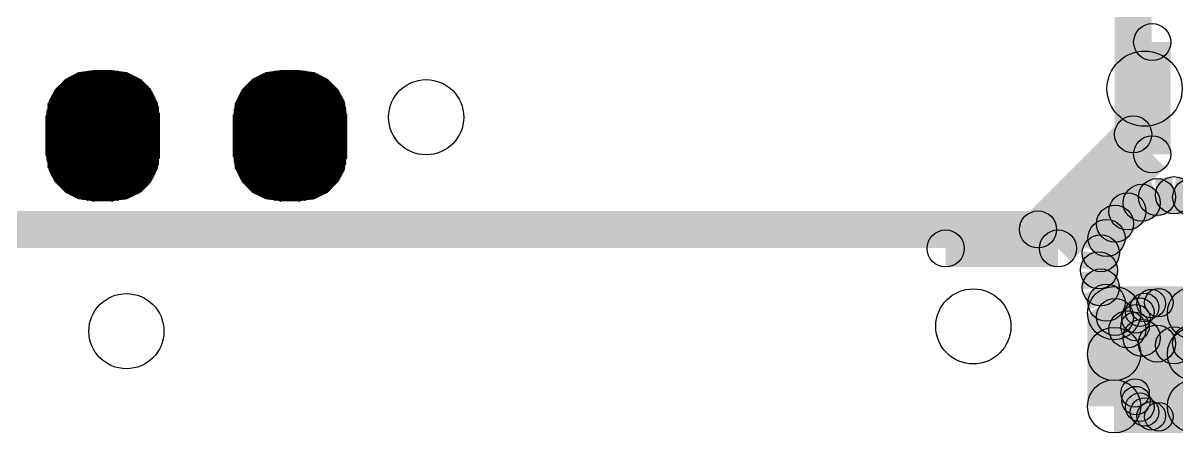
# Model space of a CAD drawing. Extents: x 0 to 126, y 0 to 22.
# Drawn here: x 14.634 to 17.714, y 5.494 to 6.589 of the extents above; entities that cross this region are included whole.
import ezdxf

# ---------------------------------------------------------------- set-up
doc = ezdxf.new("R2010")
doc.units = 0
doc.layers.get('0').update_dxf_attribs({"linetype": 'CONTINUOUS'})
for name, color, linetype in [('SEEEDSTUDIOXIAONRF52840V1_1_GTO', 10, 'CONTINUOUS'), ('SEEEDSTUDIOXIAONRF52840V1_1_GTS', 9, 'CONTINUOUS'), ('SEEEDSTUDIOXIAONRF52840V1_1_TXT', 12, 'CONTINUOUS')]:
    doc.layers.add(name, color=color, linetype=linetype)

# ---------------------------------------------------------------- blocks, each defined once
blk = doc.blocks.new('ROUND_35')
blk.add_circle((0, 0), 0.0381)
blk = doc.blocks.new('ROUND_62')
blk.add_circle((0, 0), 0.0495)
blk = doc.blocks.new('ROUND_2')
blk.add_circle((0, 0), 0)
blk = doc.blocks.new('ROUND_68')
blk.add_circle((0, 0), 0.0711)
blk = doc.blocks.new('ROUND_1')
blk.add_circle((0, 0), 0.00127)
blk = doc.blocks.new('ROUND_85')
blk.add_circle((0, 0), 0.1003)

msp = doc.modelspace()

# ---------------------------------------------------------------- linework, layer by layer
at = {"layer": 'SEEEDSTUDIOXIAONRF52840V1_1_GTO'}
for points, const_width in [([(17.59712, 13.03782), (17.59712, 6.29158)], 0.09906), ([(17.64792, 6.23824), (17.64792, 6.53796)], 0.09906), ([(17.59712, 6.29158), (17.34312, 6.03758)], 0.09906), ([(17.39646, 5.98678), (17.64792, 6.23824)], 0.09906), ([(17.61998, 6.1087), (17.66062, 6.12394)], 0.09906), ([(17.66062, 6.12394), (17.70634, 6.12902)], 0.09906), ([(17.70634, 6.12902), (17.75206, 6.12394)], 0.09906), ([(17.75206, 6.12394), (17.7927, 6.1087)], 0.09906), ([(17.54886, 6.05282), (17.58188, 6.08584)], 0.09906), ([(17.58188, 6.08584), (17.61998, 6.1087)], 0.09906), ([(17.526, 6.01472), (17.54886, 6.05282)], 0.09906), ([(17.34312, 6.03758), (10.59688, 6.03758)], 0.09906), ([(17.51076, 5.97408), (17.526, 6.01472)], 0.09906), ([(17.39646, 5.98678), (17.09674, 5.98678)], 0.09906), ([(17.50568, 5.92836), (17.51076, 5.97408)], 0.09906), ([(17.51076, 5.88264), (17.50568, 5.92836)], 0.09906), ([(17.526, 5.842), (17.51076, 5.88264)], 0.09906), ([(17.54886, 5.8039), (17.526, 5.842)], 0.09906), ([(17.58188, 5.77088), (17.54886, 5.8039)], 0.09906), ([(17.6149, 5.8166), (17.60474, 5.79882)], 0.0762), ([(17.6276, 5.8293), (17.6149, 5.8166)], 0.0762), ([(17.64538, 5.83946), (17.6276, 5.8293)], 0.0762), ([(17.6657, 5.842), (17.64538, 5.83946)], 0.0762), ([(18.1483, 5.842), (17.6657, 5.842)], 0.0762), ([(17.60474, 5.79882), (17.6022, 5.7785)], 0.0762), ([(17.61998, 5.74802), (17.58188, 5.77088)], 0.09906), ([(17.6022, 5.7785), (17.6022, 5.6007)], 0.0762), ([(17.66062, 5.73278), (17.61998, 5.74802)], 0.09906), ([(17.7927, 5.74802), (17.75206, 5.73278)], 0.09906), ([(17.70634, 5.7277), (17.66062, 5.73278)], 0.09906), ([(17.75206, 5.73278), (17.70634, 5.7277)], 0.09906), ([(17.6022, 5.6007), (17.60474, 5.58038)], 0.0762), ([(17.60474, 5.58038), (17.6149, 5.5626)], 0.0762), ([(17.6149, 5.5626), (17.6276, 5.5499)], 0.0762), ([(17.6276, 5.5499), (17.64538, 5.53974)], 0.0762), ([(17.64538, 5.53974), (17.6657, 5.5372)], 0.0762), ([(17.6657, 5.5372), (18.1483, 5.5372)], 0.0762)]:
    msp.add_lwpolyline(points, dxfattribs=dict(at, const_width=const_width))
at = {"layer": 'SEEEDSTUDIOXIAONRF52840V1_1_GTS'}
for points in [[(14.72184, 6.41096), (14.74978, 6.4389)], [(14.74978, 6.4389), (14.7828, 6.45668)], [(14.7828, 6.45668), (14.8209, 6.46176)], [(14.8209, 6.46176), (14.8717, 6.46176)], [(14.8717, 6.46176), (14.9098, 6.45668)], [(14.9098, 6.45668), (14.94536, 6.4389)], [(14.94536, 6.4389), (14.9733, 6.41096)], [(15.21968, 6.41096), (15.24762, 6.4389)], [(15.24762, 6.4389), (15.28318, 6.45668)], [(15.28318, 6.45668), (15.32128, 6.46176)], [(15.32128, 6.46176), (15.37208, 6.46176)], [(15.37208, 6.46176), (15.41018, 6.45668)], [(15.41018, 6.45668), (15.44574, 6.4389)], [(15.44574, 6.4389), (15.47368, 6.41096)], [(14.70406, 6.3754), (14.72184, 6.41096)], [(14.9733, 6.41096), (14.99108, 6.3754)], [(15.2019, 6.3754), (15.21968, 6.41096)], [(15.47368, 6.41096), (15.49146, 6.3754)], [(14.69644, 6.3373), (14.70406, 6.3754)], [(14.99108, 6.3754), (14.99616, 6.3373)], [(15.19682, 6.3373), (15.2019, 6.3754)], [(15.49146, 6.3754), (15.49654, 6.3373)], [(14.69644, 6.23824), (14.69644, 6.3373)], [(14.99616, 6.3373), (14.99616, 6.23824)], [(15.19682, 6.23824), (15.19682, 6.3373)], [(15.49654, 6.3373), (15.49654, 6.23824)], [(14.70406, 6.20014), (14.69644, 6.23824)], [(14.99616, 6.23824), (14.99108, 6.20014)], [(15.2019, 6.20014), (15.19682, 6.23824)], [(15.49654, 6.23824), (15.49146, 6.20014)], [(14.72184, 6.16458), (14.70406, 6.20014)], [(14.99108, 6.20014), (14.9733, 6.16458)], [(15.21968, 6.16458), (15.2019, 6.20014)], [(15.49146, 6.20014), (15.47368, 6.16458)], [(14.74978, 6.13664), (14.72184, 6.16458)], [(14.9733, 6.16458), (14.94536, 6.13664)], [(15.24762, 6.13664), (15.21968, 6.16458)], [(15.47368, 6.16458), (15.44574, 6.13664)], [(14.7828, 6.11886), (14.74978, 6.13664)], [(14.94536, 6.13664), (14.9098, 6.11886)], [(15.28318, 6.11886), (15.24762, 6.13664)], [(15.44574, 6.13664), (15.41018, 6.11886)], [(14.8209, 6.11378), (14.7828, 6.11886)], [(14.8717, 6.11378), (14.8209, 6.11378)], [(14.9098, 6.11886), (14.8717, 6.11378)], [(15.32128, 6.11378), (15.28318, 6.11886)], [(15.37208, 6.11378), (15.32128, 6.11378)], [(15.41018, 6.11886), (15.37208, 6.11378)]]:
    msp.add_lwpolyline(points, dxfattribs=at)
for points, const_width in [([(14.9479, 6.43636), (14.74724, 6.43636)], 0.00254), ([(14.74978, 6.4389), (14.94282, 6.4389)], 0.00254), ([(14.93774, 6.44144), (14.75486, 6.44144)], 0.00254), ([(14.75994, 6.44398), (14.93266, 6.44398)], 0.00254), ([(14.92758, 6.44652), (14.76502, 6.44652)], 0.00254), ([(14.7701, 6.44906), (14.9225, 6.44906)], 0.00254), ([(14.91742, 6.4516), (14.77518, 6.4516)], 0.00254), ([(14.78026, 6.45414), (14.91234, 6.45414)], 0.00254), ([(14.90218, 6.45668), (14.79042, 6.45668)], 0.00254), ([(14.8082, 6.45922), (14.88694, 6.45922)], 0.00254), ([(15.44574, 6.43636), (15.24762, 6.43636)], 0.00254), ([(15.25016, 6.4389), (15.4432, 6.4389)], 0.00254), ([(15.43812, 6.44144), (15.25524, 6.44144)], 0.00254), ([(15.26032, 6.44398), (15.43304, 6.44398)], 0.00254), ([(15.42796, 6.44652), (15.2654, 6.44652)], 0.00254), ([(15.27048, 6.44906), (15.42288, 6.44906)], 0.00254), ([(15.4178, 6.4516), (15.27556, 6.4516)], 0.00254), ([(15.28064, 6.45414), (15.41272, 6.45414)], 0.00254), ([(15.40256, 6.45668), (15.2908, 6.45668)], 0.00254), ([(15.30604, 6.45922), (15.38732, 6.45922)], 0.00254), ([(14.7193, 6.40842), (14.9733, 6.40842)], 0.00254), ([(14.97584, 6.40588), (14.7193, 6.40588)], 0.00254), ([(14.9733, 6.41096), (14.72184, 6.41096)], 0.00254), ([(14.72438, 6.4135), (14.97076, 6.4135)], 0.00254), ([(14.96822, 6.41604), (14.72692, 6.41604)], 0.00254), ([(14.72946, 6.41858), (14.96568, 6.41858)], 0.00254), ([(14.96314, 6.42112), (14.732, 6.42112)], 0.00254), ([(14.73454, 6.42366), (14.9606, 6.42366)], 0.00254), ([(14.95806, 6.4262), (14.73708, 6.4262)], 0.00254), ([(14.73962, 6.42874), (14.95552, 6.42874)], 0.00254), ([(14.95298, 6.43128), (14.74216, 6.43128)], 0.00254), ([(14.7447, 6.43382), (14.95044, 6.43382)], 0.00254), ([(15.21968, 6.40842), (15.47368, 6.40842)], 0.00254), ([(15.47622, 6.40588), (15.21968, 6.40588)], 0.00254), ([(15.47114, 6.41096), (15.22222, 6.41096)], 0.00254), ([(15.22476, 6.4135), (15.4686, 6.4135)], 0.00254), ([(15.46606, 6.41604), (15.2273, 6.41604)], 0.00254), ([(15.22984, 6.41858), (15.46352, 6.41858)], 0.00254), ([(15.46098, 6.42112), (15.23238, 6.42112)], 0.00254), ([(15.23492, 6.42366), (15.45844, 6.42366)], 0.00254), ([(15.4559, 6.4262), (15.23746, 6.4262)], 0.00254), ([(15.24, 6.42874), (15.45336, 6.42874)], 0.00254), ([(15.45082, 6.43128), (15.24254, 6.43128)], 0.00254), ([(15.24508, 6.43382), (15.44828, 6.43382)], 0.00254), ([(14.70406, 6.37794), (14.98854, 6.37794)], 0.00254), ([(14.99108, 6.3754), (14.70406, 6.3754)], 0.00254), ([(14.7066, 6.38302), (14.986, 6.38302)], 0.00254), ([(14.98854, 6.38048), (14.7066, 6.38048)], 0.00254), ([(14.70914, 6.3881), (14.98346, 6.3881)], 0.00254), ([(14.986, 6.38556), (14.70914, 6.38556)], 0.00254), ([(14.71168, 6.39318), (14.98092, 6.39318)], 0.00254), ([(14.98346, 6.39064), (14.71168, 6.39064)], 0.00254), ([(14.71422, 6.39826), (14.97838, 6.39826)], 0.00254), ([(14.98092, 6.39572), (14.71422, 6.39572)], 0.00254), ([(14.71676, 6.40334), (14.97584, 6.40334)], 0.00254), ([(14.97838, 6.4008), (14.71676, 6.4008)], 0.00254), ([(15.20444, 6.37794), (15.48892, 6.37794)], 0.00254), ([(15.49146, 6.3754), (15.20444, 6.3754)], 0.00254), ([(15.20698, 6.38302), (15.48638, 6.38302)], 0.00254), ([(15.48892, 6.38048), (15.20698, 6.38048)], 0.00254), ([(15.20952, 6.3881), (15.48384, 6.3881)], 0.00254), ([(15.48638, 6.38556), (15.20952, 6.38556)], 0.00254), ([(15.21206, 6.39318), (15.4813, 6.39318)], 0.00254), ([(15.48384, 6.39064), (15.21206, 6.39064)], 0.00254), ([(15.2146, 6.39826), (15.47876, 6.39826)], 0.00254), ([(15.4813, 6.39572), (15.2146, 6.39572)], 0.00254), ([(15.21714, 6.40334), (15.47622, 6.40334)], 0.00254), ([(15.47876, 6.4008), (15.21714, 6.4008)], 0.00254), ([(14.99362, 6.35508), (14.69898, 6.35508)], 0.00254), ([(14.69898, 6.35254), (14.99362, 6.35254)], 0.00254), ([(14.99362, 6.35), (14.69898, 6.35)], 0.00254), ([(14.69898, 6.34746), (14.99616, 6.34746)], 0.00254), ([(14.99616, 6.34492), (14.69898, 6.34492)], 0.00254), ([(14.70152, 6.37286), (14.99108, 6.37286)], 0.00254), ([(14.99108, 6.37032), (14.70152, 6.37032)], 0.00254), ([(14.70152, 6.36778), (14.99108, 6.36778)], 0.00254), ([(14.99362, 6.36524), (14.70152, 6.36524)], 0.00254), ([(14.70152, 6.3627), (14.99362, 6.3627)], 0.00254), ([(14.99362, 6.36016), (14.70152, 6.36016)], 0.00254), ([(14.70152, 6.35762), (14.99362, 6.35762)], 0.00254), ([(15.19936, 6.35762), (15.494, 6.35762)], 0.00254), ([(15.494, 6.35508), (15.19936, 6.35508)], 0.00254), ([(15.494, 6.35254), (15.19936, 6.35254)], 0.00254), ([(15.19936, 6.35), (15.494, 6.35)], 0.00254), ([(15.494, 6.34746), (15.19936, 6.34746)], 0.00254), ([(15.19936, 6.34492), (15.49654, 6.34492)], 0.00254), ([(15.2019, 6.37286), (15.49146, 6.37286)], 0.00254), ([(15.49146, 6.37032), (15.2019, 6.37032)], 0.00254), ([(15.2019, 6.36778), (15.49146, 6.36778)], 0.00254), ([(15.49146, 6.36524), (15.2019, 6.36524)], 0.00254), ([(15.2019, 6.3627), (15.494, 6.3627)], 0.00254), ([(15.494, 6.36016), (15.2019, 6.36016)], 0.00254), ([(14.99616, 6.33984), (14.69644, 6.33984)], 0.00254), ([(14.69644, 6.3373), (14.99616, 6.3373)], 0.00254), ([(14.99616, 6.33476), (14.69644, 6.33476)], 0.00254), ([(14.69644, 6.33222), (14.99616, 6.33222)], 0.00254), ([(14.99616, 6.32968), (14.69644, 6.32968)], 0.00254), ([(14.69644, 6.32714), (14.99616, 6.32714)], 0.00254), ([(14.99616, 6.3246), (14.69644, 6.3246)], 0.00254), ([(14.69644, 6.32206), (14.99616, 6.32206)], 0.00254), ([(14.99616, 6.31952), (14.69644, 6.31952)], 0.00254), ([(14.69644, 6.31698), (14.99616, 6.31698)], 0.00254), ([(14.99616, 6.31444), (14.69644, 6.31444)], 0.00254), ([(14.69898, 6.34238), (14.99616, 6.34238)], 0.00254), ([(15.49654, 6.34238), (15.19682, 6.34238)], 0.00254), ([(15.19682, 6.33984), (15.49654, 6.33984)], 0.00254), ([(15.49654, 6.3373), (15.19682, 6.3373)], 0.00254), ([(15.19682, 6.33476), (15.49654, 6.33476)], 0.00254), ([(15.49654, 6.33222), (15.19682, 6.33222)], 0.00254), ([(15.19682, 6.32968), (15.49654, 6.32968)], 0.00254), ([(15.49654, 6.32714), (15.19682, 6.32714)], 0.00254), ([(15.19682, 6.3246), (15.49654, 6.3246)], 0.00254), ([(15.49654, 6.32206), (15.19682, 6.32206)], 0.00254), ([(15.19682, 6.31952), (15.49654, 6.31952)], 0.00254), ([(15.49654, 6.31698), (15.19682, 6.31698)], 0.00254), ([(15.19682, 6.31444), (15.49654, 6.31444)], 0.00254), ([(14.69644, 6.3119), (14.99616, 6.3119)], 0.00254), ([(14.99616, 6.30936), (14.69644, 6.30936)], 0.00254), ([(14.69644, 6.30682), (14.99616, 6.30682)], 0.00254), ([(14.99616, 6.30682), (14.69644, 6.30682)], 0.00254), ([(14.69644, 6.30428), (14.99616, 6.30428)], 0.00254), ([(14.99616, 6.30174), (14.69644, 6.30174)], 0.00254), ([(14.69644, 6.2992), (14.99616, 6.2992)], 0.00254), ([(14.99616, 6.29666), (14.69644, 6.29666)], 0.00254), ([(14.69644, 6.29412), (14.99616, 6.29412)], 0.00254), ([(14.99616, 6.29158), (14.69644, 6.29158)], 0.00254), ([(14.69644, 6.28904), (14.99616, 6.28904)], 0.00254), ([(14.99616, 6.2865), (14.69644, 6.2865)], 0.00254), ([(14.69644, 6.28396), (14.99616, 6.28396)], 0.00254), ([(15.49654, 6.3119), (15.19682, 6.3119)], 0.00254), ([(15.19682, 6.30936), (15.49654, 6.30936)], 0.00254), ([(15.49654, 6.30682), (15.19682, 6.30682)], 0.00254), ([(15.19682, 6.30682), (15.49654, 6.30682)], 0.00254), ([(15.49654, 6.30428), (15.19682, 6.30428)], 0.00254), ([(15.19682, 6.30174), (15.49654, 6.30174)], 0.00254), ([(15.49654, 6.2992), (15.19682, 6.2992)], 0.00254), ([(15.19682, 6.29666), (15.49654, 6.29666)], 0.00254), ([(15.49654, 6.29412), (15.19682, 6.29412)], 0.00254), ([(15.19682, 6.29158), (15.49654, 6.29158)], 0.00254), ([(15.49654, 6.28904), (15.19682, 6.28904)], 0.00254), ([(15.19682, 6.2865), (15.49654, 6.2865)], 0.00254), ([(15.49654, 6.28396), (15.19682, 6.28396)], 0.00254), ([(14.99616, 6.28142), (14.69644, 6.28142)], 0.00254), ([(14.69644, 6.27888), (14.99616, 6.27888)], 0.00254), ([(14.99616, 6.27634), (14.69644, 6.27634)], 0.00254), ([(14.69644, 6.2738), (14.99616, 6.2738)], 0.00254), ([(14.99616, 6.27126), (14.69644, 6.27126)], 0.00254), ([(14.69644, 6.26872), (14.99616, 6.26872)], 0.00254), ([(14.99616, 6.26618), (14.69644, 6.26618)], 0.00254), ([(14.69644, 6.26364), (14.99616, 6.26364)], 0.00254), ([(14.99616, 6.2611), (14.69644, 6.2611)], 0.00254), ([(14.69644, 6.25856), (14.99616, 6.25856)], 0.00254), ([(14.99616, 6.25602), (14.69644, 6.25602)], 0.00254), ([(14.69644, 6.25348), (14.99616, 6.25348)], 0.00254), ([(15.19682, 6.28142), (15.49654, 6.28142)], 0.00254), ([(15.49654, 6.27888), (15.19682, 6.27888)], 0.00254), ([(15.19682, 6.27634), (15.49654, 6.27634)], 0.00254), ([(15.49654, 6.2738), (15.19682, 6.2738)], 0.00254), ([(15.19682, 6.27126), (15.49654, 6.27126)], 0.00254), ([(15.49654, 6.26872), (15.19682, 6.26872)], 0.00254), ([(15.19682, 6.26618), (15.49654, 6.26618)], 0.00254), ([(15.49654, 6.26364), (15.19682, 6.26364)], 0.00254), ([(15.19682, 6.2611), (15.49654, 6.2611)], 0.00254), ([(15.49654, 6.25856), (15.19682, 6.25856)], 0.00254), ([(15.19682, 6.25602), (15.49654, 6.25602)], 0.00254), ([(15.49654, 6.25348), (15.19682, 6.25348)], 0.00254), ([(14.99616, 6.25094), (14.69644, 6.25094)], 0.00254), ([(14.69644, 6.2484), (14.99616, 6.2484)], 0.00254), ([(14.99616, 6.24586), (14.69644, 6.24586)], 0.00254), ([(14.69644, 6.24332), (14.99616, 6.24332)], 0.00254), ([(14.99616, 6.24078), (14.69644, 6.24078)], 0.00254), ([(14.69644, 6.23824), (14.99616, 6.23824)], 0.00254), ([(14.99616, 6.2357), (14.69644, 6.2357)], 0.00254), ([(14.69898, 6.23316), (14.99616, 6.23316)], 0.00254), ([(14.99616, 6.23062), (14.69898, 6.23062)], 0.00254), ([(14.69898, 6.22808), (14.99616, 6.22808)], 0.00254), ([(14.99362, 6.22554), (14.69898, 6.22554)], 0.00254), ([(14.69898, 6.223), (14.99362, 6.223)], 0.00254), ([(14.99362, 6.22046), (14.69898, 6.22046)], 0.00254), ([(15.19682, 6.25094), (15.49654, 6.25094)], 0.00254), ([(15.49654, 6.2484), (15.19682, 6.2484)], 0.00254), ([(15.19682, 6.24586), (15.49654, 6.24586)], 0.00254), ([(15.49654, 6.24332), (15.19682, 6.24332)], 0.00254), ([(15.19682, 6.24078), (15.49654, 6.24078)], 0.00254), ([(15.49654, 6.23824), (15.19682, 6.23824)], 0.00254), ([(15.19682, 6.2357), (15.49654, 6.2357)], 0.00254), ([(15.49654, 6.23316), (15.19682, 6.23316)], 0.00254), ([(15.19936, 6.23062), (15.49654, 6.23062)], 0.00254), ([(15.49654, 6.22808), (15.19936, 6.22808)], 0.00254), ([(15.19936, 6.22554), (15.494, 6.22554)], 0.00254), ([(15.494, 6.223), (15.19936, 6.223)], 0.00254), ([(15.19936, 6.22046), (15.494, 6.22046)], 0.00254), ([(14.70152, 6.21792), (14.99362, 6.21792)], 0.00254), ([(14.99362, 6.21538), (14.70152, 6.21538)], 0.00254), ([(14.70152, 6.21284), (14.99362, 6.21284)], 0.00254), ([(14.99362, 6.2103), (14.70152, 6.2103)], 0.00254), ([(14.70152, 6.20776), (14.99108, 6.20776)], 0.00254), ([(14.99108, 6.20522), (14.70152, 6.20522)], 0.00254), ([(14.70152, 6.20268), (14.99108, 6.20268)], 0.00254), ([(14.99108, 6.20014), (14.70406, 6.20014)], 0.00254), ([(14.70406, 6.1976), (14.98854, 6.1976)], 0.00254), ([(14.98854, 6.19506), (14.7066, 6.19506)], 0.00254), ([(14.7066, 6.19252), (14.986, 6.19252)], 0.00254), ([(14.986, 6.18998), (14.70914, 6.18998)], 0.00254), ([(15.494, 6.21792), (15.19936, 6.21792)], 0.00254), ([(15.2019, 6.21538), (15.494, 6.21538)], 0.00254), ([(15.494, 6.21284), (15.2019, 6.21284)], 0.00254), ([(15.2019, 6.2103), (15.49146, 6.2103)], 0.00254), ([(15.49146, 6.20776), (15.2019, 6.20776)], 0.00254), ([(15.2019, 6.20522), (15.49146, 6.20522)], 0.00254), ([(15.49146, 6.20268), (15.2019, 6.20268)], 0.00254), ([(15.2019, 6.20014), (15.49146, 6.20014)], 0.00254), ([(15.48892, 6.1976), (15.20444, 6.1976)], 0.00254), ([(15.20698, 6.19506), (15.48892, 6.19506)], 0.00254), ([(15.48638, 6.19252), (15.20698, 6.19252)], 0.00254), ([(15.20952, 6.18998), (15.48638, 6.18998)], 0.00254), ([(14.70914, 6.18744), (14.98346, 6.18744)], 0.00254), ([(14.98346, 6.1849), (14.71168, 6.1849)], 0.00254), ([(14.71168, 6.18236), (14.98092, 6.18236)], 0.00254), ([(14.98092, 6.17982), (14.71422, 6.17982)], 0.00254), ([(14.71422, 6.17728), (14.97838, 6.17728)], 0.00254), ([(14.97838, 6.17474), (14.71676, 6.17474)], 0.00254), ([(14.71676, 6.1722), (14.97584, 6.1722)], 0.00254), ([(14.97584, 6.16966), (14.7193, 6.16966)], 0.00254), ([(14.7193, 6.16712), (14.9733, 6.16712)], 0.00254), ([(14.9733, 6.16458), (14.72184, 6.16458)], 0.00254), ([(14.72438, 6.16204), (14.97076, 6.16204)], 0.00254), ([(14.96822, 6.1595), (14.72692, 6.1595)], 0.00254), ([(15.48384, 6.18744), (15.20952, 6.18744)], 0.00254), ([(15.21206, 6.1849), (15.48384, 6.1849)], 0.00254), ([(15.4813, 6.18236), (15.21206, 6.18236)], 0.00254), ([(15.2146, 6.17982), (15.4813, 6.17982)], 0.00254), ([(15.47876, 6.17728), (15.2146, 6.17728)], 0.00254), ([(15.21714, 6.17474), (15.47876, 6.17474)], 0.00254), ([(15.47622, 6.1722), (15.21714, 6.1722)], 0.00254), ([(15.21968, 6.16966), (15.47622, 6.16966)], 0.00254), ([(15.47368, 6.16712), (15.21968, 6.16712)], 0.00254), ([(15.22222, 6.16458), (15.47114, 6.16458)], 0.00254), ([(15.4686, 6.16204), (15.22476, 6.16204)], 0.00254), ([(15.2273, 6.1595), (15.46606, 6.1595)], 0.00254), ([(14.72946, 6.15696), (14.96568, 6.15696)], 0.00254), ([(14.96314, 6.15442), (14.732, 6.15442)], 0.00254), ([(14.73454, 6.15188), (14.9606, 6.15188)], 0.00254), ([(14.95806, 6.14934), (14.73708, 6.14934)], 0.00254), ([(14.73962, 6.1468), (14.95552, 6.1468)], 0.00254), ([(14.95298, 6.14426), (14.74216, 6.14426)], 0.00254), ([(14.7447, 6.14172), (14.95044, 6.14172)], 0.00254), ([(14.9479, 6.13918), (14.74724, 6.13918)], 0.00254), ([(14.74978, 6.13664), (14.94282, 6.13664)], 0.00254), ([(14.93774, 6.1341), (14.75486, 6.1341)], 0.00254), ([(14.75994, 6.13156), (14.93266, 6.13156)], 0.00254), ([(14.92758, 6.12902), (14.76502, 6.12902)], 0.00254), ([(15.46352, 6.15696), (15.22984, 6.15696)], 0.00254), ([(15.23238, 6.15442), (15.46098, 6.15442)], 0.00254), ([(15.45844, 6.15188), (15.23492, 6.15188)], 0.00254), ([(15.23746, 6.14934), (15.4559, 6.14934)], 0.00254), ([(15.45336, 6.1468), (15.24, 6.1468)], 0.00254), ([(15.24254, 6.14426), (15.45082, 6.14426)], 0.00254), ([(15.44828, 6.14172), (15.24508, 6.14172)], 0.00254), ([(15.24762, 6.13918), (15.44574, 6.13918)], 0.00254), ([(15.4432, 6.13664), (15.25016, 6.13664)], 0.00254), ([(15.25524, 6.1341), (15.43812, 6.1341)], 0.00254), ([(15.43304, 6.13156), (15.26032, 6.13156)], 0.00254), ([(15.2654, 6.12902), (15.42796, 6.12902)], 0.00254), ([(14.7701, 6.12648), (14.9225, 6.12648)], 0.00254), ([(14.91742, 6.12394), (14.77518, 6.12394)], 0.00254), ([(14.78026, 6.1214), (14.91234, 6.1214)], 0.00254), ([(14.90472, 6.11886), (14.79042, 6.11886)], 0.00254), ([(14.80566, 6.11632), (14.88694, 6.11632)], 0.00254), ([(14.8717, 6.11378), (14.8209, 6.11378)], 0.00254), ([(15.42288, 6.12648), (15.27048, 6.12648)], 0.00254), ([(15.27556, 6.12394), (15.4178, 6.12394)], 0.00254), ([(15.41272, 6.1214), (15.28064, 6.1214)], 0.00254), ([(15.2908, 6.11886), (15.4051, 6.11886)], 0.00254), ([(15.38732, 6.11632), (15.30604, 6.11632)], 0.00254), ([(15.32128, 6.11378), (15.37208, 6.11378)], 0.00254), ([(17.54632, 5.56514), (17.54632, 5.81406)], 0.14224), ([(17.54632, 5.81406), (17.75968, 5.81406)], 0.14224), ([(17.75968, 5.81406), (17.75968, 5.56514)], 0.14224), ([(17.75968, 5.70484), (17.54632, 5.70484)], 0.14224), ([(17.75968, 5.56514), (17.54632, 5.56514)], 0.14224)]:
    msp.add_lwpolyline(points, dxfattribs=dict(at, const_width=const_width))

# ---------------------------------------------------------------- block references
at = {"layer": 'SEEEDSTUDIOXIAONRF52840V1_1_GTO'}
for name, p in [('ROUND_62', (17.64792, 6.53796)), ('ROUND_62', (17.59712, 6.29158)), ('ROUND_62', (17.59712, 6.29158)), ('ROUND_62', (17.64792, 6.23824)), ('ROUND_62', (17.66062, 6.12394)), ('ROUND_62', (17.70634, 6.12902)), ('ROUND_62', (17.75206, 6.12394)), ('ROUND_62', (17.58188, 6.08584)), ('ROUND_62', (17.61998, 6.1087)), ('ROUND_62', (17.54886, 6.05282)), ('ROUND_62', (17.34312, 6.03758)), ('ROUND_62', (17.526, 6.01472)), ('ROUND_62', (17.09674, 5.98678)), ('ROUND_62', (17.39646, 5.98678)), ('ROUND_62', (17.39646, 5.98678)), ('ROUND_62', (17.51076, 5.97408)), ('ROUND_62', (17.50568, 5.92836)), ('ROUND_62', (17.50568, 5.92836)), ('ROUND_62', (17.51076, 5.88264)), ('ROUND_62', (17.526, 5.842)), ('ROUND_62', (17.54886, 5.8039)), ('ROUND_35', (17.6149, 5.8166)), ('ROUND_35', (17.6276, 5.8293)), ('ROUND_35', (17.64538, 5.83946)), ('ROUND_35', (17.6657, 5.842)), ('ROUND_35', (17.60474, 5.79882)), ('ROUND_62', (17.58188, 5.77088)), ('ROUND_35', (17.6022, 5.7785)), ('ROUND_62', (17.61998, 5.74802)), ('ROUND_62', (17.66062, 5.73278)), ('ROUND_62', (17.70634, 5.7277)), ('ROUND_62', (17.75206, 5.73278)), ('ROUND_35', (17.6022, 5.6007)), ('ROUND_35', (17.60474, 5.58038)), ('ROUND_35', (17.6149, 5.5626)), ('ROUND_35', (17.6276, 5.5499)), ('ROUND_35', (17.64538, 5.53974)), ('ROUND_35', (17.6657, 5.5372)), ('ROUND_35', (17.6657, 5.5372))]:
    msp.add_blockref(name, p, dxfattribs=at)
at = {"layer": 'SEEEDSTUDIOXIAONRF52840V1_1_GTS'}
for name, p in [('ROUND_2', (15.32128, 6.46176)), ('ROUND_2', (15.37208, 6.46176)), ('ROUND_2', (14.8209, 6.46176)), ('ROUND_2', (14.8717, 6.46176)), ('ROUND_2', (15.28318, 6.45668)), ('ROUND_2', (15.41018, 6.45668)), ('ROUND_2', (14.7828, 6.45668)), ('ROUND_2', (14.9098, 6.45668)), ('ROUND_2', (15.24762, 6.4389)), ('ROUND_2', (15.44574, 6.4389)), ('ROUND_2', (14.74978, 6.4389)), ('ROUND_2', (14.94536, 6.4389)), ('ROUND_1', (14.74724, 6.43636)), ('ROUND_1', (14.74978, 6.4389)), ('ROUND_1', (14.75486, 6.44144)), ('ROUND_1', (14.75994, 6.44398)), ('ROUND_1', (14.76502, 6.44652)), ('ROUND_1', (14.7701, 6.44906)), ('ROUND_1', (14.77518, 6.4516)), ('ROUND_1', (14.78026, 6.45414)), ('ROUND_1', (14.79042, 6.45668)), ('ROUND_1', (14.8082, 6.45922)), ('ROUND_1', (14.88694, 6.45922)), ('ROUND_1', (14.90218, 6.45668)), ('ROUND_1', (14.91234, 6.45414)), ('ROUND_1', (14.91742, 6.4516)), ('ROUND_1', (14.9225, 6.44906)), ('ROUND_1', (14.92758, 6.44652)), ('ROUND_1', (14.93266, 6.44398)), ('ROUND_1', (14.93774, 6.44144)), ('ROUND_1', (14.94282, 6.4389)), ('ROUND_1', (14.9479, 6.43636)), ('ROUND_1', (15.24762, 6.43636)), ('ROUND_1', (15.25016, 6.4389)), ('ROUND_1', (15.25524, 6.44144)), ('ROUND_1', (15.26032, 6.44398)), ('ROUND_1', (15.2654, 6.44652)), ('ROUND_1', (15.27048, 6.44906)), ('ROUND_1', (15.27556, 6.4516)), ('ROUND_1', (15.28064, 6.45414)), ('ROUND_1', (15.2908, 6.45668)), ('ROUND_1', (15.30604, 6.45922)), ('ROUND_1', (15.38732, 6.45922)), ('ROUND_1', (15.40256, 6.45668)), ('ROUND_1', (15.41272, 6.45414)), ('ROUND_1', (15.4178, 6.4516)), ('ROUND_1', (15.42288, 6.44906)), ('ROUND_1', (15.42796, 6.44652)), ('ROUND_1', (15.43304, 6.44398)), ('ROUND_1', (15.43812, 6.44144)), ('ROUND_1', (15.4432, 6.4389)), ('ROUND_1', (15.44574, 6.43636)), ('ROUND_2', (15.21968, 6.41096)), ('ROUND_2', (15.47368, 6.41096)), ('ROUND_2', (14.72184, 6.41096)), ('ROUND_2', (14.9733, 6.41096)), ('ROUND_1', (14.7193, 6.40842)), ('ROUND_1', (14.7193, 6.40588)), ('ROUND_1', (14.72184, 6.41096)), ('ROUND_1', (14.72438, 6.4135)), ('ROUND_1', (14.72692, 6.41604)), ('ROUND_1', (14.72946, 6.41858)), ('ROUND_1', (14.732, 6.42112)), ('ROUND_1', (14.73454, 6.42366)), ('ROUND_1', (14.73708, 6.4262)), ('ROUND_1', (14.73962, 6.42874)), ('ROUND_1', (14.74216, 6.43128)), ('ROUND_1', (14.7447, 6.43382)), ('ROUND_1', (14.95044, 6.43382)), ('ROUND_1', (14.95298, 6.43128)), ('ROUND_1', (14.95552, 6.42874)), ('ROUND_1', (14.95806, 6.4262)), ('ROUND_1', (14.9606, 6.42366)), ('ROUND_1', (14.96314, 6.42112)), ('ROUND_1', (14.96568, 6.41858)), ('ROUND_1', (14.96822, 6.41604)), ('ROUND_1', (14.97076, 6.4135)), ('ROUND_1', (14.9733, 6.41096)), ('ROUND_1', (14.9733, 6.40842)), ('ROUND_1', (14.97584, 6.40588)), ('ROUND_1', (15.21968, 6.40842)), ('ROUND_1', (15.21968, 6.40588)), ('ROUND_1', (15.22222, 6.41096)), ('ROUND_1', (15.22476, 6.4135)), ('ROUND_1', (15.2273, 6.41604)), ('ROUND_1', (15.22984, 6.41858)), ('ROUND_1', (15.23238, 6.42112)), ('ROUND_1', (15.23492, 6.42366)), ('ROUND_1', (15.23746, 6.4262)), ('ROUND_1', (15.24, 6.42874)), ('ROUND_1', (15.24254, 6.43128)), ('ROUND_1', (15.24508, 6.43382)), ('ROUND_1', (15.44828, 6.43382)), ('ROUND_1', (15.45082, 6.43128)), ('ROUND_1', (15.45336, 6.42874)), ('ROUND_1', (15.4559, 6.4262)), ('ROUND_1', (15.45844, 6.42366)), ('ROUND_1', (15.46098, 6.42112)), ('ROUND_1', (15.46352, 6.41858)), ('ROUND_1', (15.46606, 6.41604)), ('ROUND_1', (15.4686, 6.4135)), ('ROUND_1', (15.47114, 6.41096)), ('ROUND_1', (15.47368, 6.40842)), ('ROUND_1', (15.47622, 6.40588)), ('ROUND_1', (14.70406, 6.37794)), ('ROUND_1', (14.70406, 6.3754)), ('ROUND_1', (14.7066, 6.38302)), ('ROUND_1', (14.7066, 6.38048)), ('ROUND_1', (14.70914, 6.3881)), ('ROUND_1', (14.70914, 6.38556)), ('ROUND_1', (14.71168, 6.39318)), ('ROUND_1', (14.71168, 6.39064)), ('ROUND_1', (14.71422, 6.39826)), ('ROUND_1', (14.71422, 6.39572)), ('ROUND_1', (14.71676, 6.40334)), ('ROUND_1', (14.71676, 6.4008)), ('ROUND_1', (14.97584, 6.40334)), ('ROUND_1', (14.97838, 6.4008)), ('ROUND_1', (14.97838, 6.39826)), ('ROUND_1', (14.98092, 6.39572)), ('ROUND_1', (14.98092, 6.39318)), ('ROUND_1', (14.98346, 6.39064)), ('ROUND_1', (14.98346, 6.3881)), ('ROUND_1', (14.986, 6.38556)), ('ROUND_1', (14.986, 6.38302)), ('ROUND_1', (14.98854, 6.38048)), ('ROUND_1', (14.98854, 6.37794)), ('ROUND_1', (14.99108, 6.3754)), ('ROUND_1', (15.20444, 6.37794)), ('ROUND_1', (15.20444, 6.3754)), ('ROUND_1', (15.20698, 6.38302)), ('ROUND_1', (15.20698, 6.38048)), ('ROUND_1', (15.20952, 6.3881)), ('ROUND_1', (15.20952, 6.38556)), ('ROUND_1', (15.21206, 6.39318)), ('ROUND_1', (15.21206, 6.39064)), ('ROUND_1', (15.2146, 6.39826)), ('ROUND_1', (15.2146, 6.39572)), ('ROUND_1', (15.21714, 6.40334)), ('ROUND_1', (15.21714, 6.4008)), ('ROUND_1', (15.47622, 6.40334)), ('ROUND_1', (15.47876, 6.4008)), ('ROUND_1', (15.47876, 6.39826)), ('ROUND_1', (15.4813, 6.39572)), ('ROUND_1', (15.4813, 6.39318)), ('ROUND_1', (15.48384, 6.39064)), ('ROUND_1', (15.48384, 6.3881)), ('ROUND_1', (15.48638, 6.38556)), ('ROUND_1', (15.48638, 6.38302)), ('ROUND_1', (15.48892, 6.38048)), ('ROUND_1', (15.48892, 6.37794)), ('ROUND_1', (15.49146, 6.3754)), ('ROUND_2', (15.49146, 6.3754)), ('ROUND_2', (15.2019, 6.3754)), ('ROUND_2', (15.49146, 6.3754)), ('ROUND_2', (14.70406, 6.3754)), ('ROUND_2', (14.99108, 6.3754)), ('ROUND_1', (14.69898, 6.35508)), ('ROUND_1', (14.69898, 6.35254)), ('ROUND_1', (14.69898, 6.35)), ('ROUND_1', (14.69898, 6.34746)), ('ROUND_1', (14.69898, 6.34492)), ('ROUND_1', (14.70152, 6.37286)), ('ROUND_1', (14.70152, 6.37032)), ('ROUND_1', (14.70152, 6.36778)), ('ROUND_1', (14.70152, 6.36524)), ('ROUND_1', (14.70152, 6.3627)), ('ROUND_1', (14.70152, 6.36016)), ('ROUND_1', (14.70152, 6.35762)), ('ROUND_1', (14.99108, 6.37286)), ('ROUND_1', (14.99108, 6.37032)), ('ROUND_1', (14.99108, 6.36778)), ('ROUND_1', (14.99362, 6.36524)), ('ROUND_1', (14.99362, 6.3627)), ('ROUND_1', (14.99362, 6.36016)), ('ROUND_1', (14.99362, 6.35762)), ('ROUND_1', (14.99362, 6.35508)), ('ROUND_1', (14.99362, 6.35254)), ('ROUND_1', (14.99362, 6.35)), ('ROUND_1', (14.99616, 6.34746)), ('ROUND_1', (14.99616, 6.34492)), ('ROUND_1', (15.19936, 6.35762)), ('ROUND_1', (15.19936, 6.35508)), ('ROUND_1', (15.19936, 6.35254)), ('ROUND_1', (15.19936, 6.35)), ('ROUND_1', (15.19936, 6.34746)), ('ROUND_1', (15.19936, 6.34492)), ('ROUND_1', (15.2019, 6.37286)), ('ROUND_1', (15.2019, 6.37032)), ('ROUND_1', (15.2019, 6.36778)), ('ROUND_1', (15.2019, 6.36524)), ('ROUND_1', (15.2019, 6.3627)), ('ROUND_1', (15.2019, 6.36016)), ('ROUND_1', (15.49146, 6.37286)), ('ROUND_1', (15.49146, 6.37032)), ('ROUND_1', (15.49146, 6.36778)), ('ROUND_1', (15.49146, 6.36524)), ('ROUND_1', (15.494, 6.3627)), ('ROUND_1', (15.494, 6.36016)), ('ROUND_1', (15.494, 6.35762)), ('ROUND_1', (15.494, 6.35508)), ('ROUND_1', (15.494, 6.35254)), ('ROUND_1', (15.494, 6.35)), ('ROUND_1', (15.494, 6.34746)), ('ROUND_1', (15.49654, 6.34492)), ('ROUND_2', (15.49654, 6.3373)), ('ROUND_2', (15.19682, 6.3373)), ('ROUND_2', (14.99616, 6.3373)), ('ROUND_2', (14.69644, 6.3373)), ('ROUND_2', (14.99616, 6.3373)), ('ROUND_1', (14.69644, 6.33984)), ('ROUND_1', (14.69644, 6.3373)), ('ROUND_1', (14.69644, 6.33476)), ('ROUND_1', (14.69644, 6.33222)), ('ROUND_1', (14.69644, 6.32968)), ('ROUND_1', (14.69644, 6.32714)), ('ROUND_1', (14.69644, 6.3246)), ('ROUND_1', (14.69644, 6.32206)), ('ROUND_1', (14.69644, 6.31952)), ('ROUND_1', (14.69644, 6.31698)), ('ROUND_1', (14.69644, 6.31444)), ('ROUND_1', (14.69898, 6.34238)), ('ROUND_1', (14.99616, 6.34238)), ('ROUND_1', (14.99616, 6.33984)), ('ROUND_1', (14.99616, 6.3373)), ('ROUND_1', (14.99616, 6.33476)), ('ROUND_1', (14.99616, 6.33222)), ('ROUND_1', (14.99616, 6.32968)), ('ROUND_1', (14.99616, 6.32714)), ('ROUND_1', (14.99616, 6.3246)), ('ROUND_1', (14.99616, 6.32206)), ('ROUND_1', (14.99616, 6.31952)), ('ROUND_1', (14.99616, 6.31698)), ('ROUND_1', (14.99616, 6.31444)), ('ROUND_1', (15.19682, 6.34238)), ('ROUND_1', (15.19682, 6.33984)), ('ROUND_1', (15.19682, 6.3373)), ('ROUND_1', (15.19682, 6.33476)), ('ROUND_1', (15.19682, 6.33222)), ('ROUND_1', (15.19682, 6.32968)), ('ROUND_1', (15.19682, 6.32714)), ('ROUND_1', (15.19682, 6.3246)), ('ROUND_1', (15.19682, 6.32206)), ('ROUND_1', (15.19682, 6.31952)), ('ROUND_1', (15.19682, 6.31698)), ('ROUND_1', (15.19682, 6.31444)), ('ROUND_1', (15.49654, 6.34238)), ('ROUND_1', (15.49654, 6.33984)), ('ROUND_1', (15.49654, 6.3373)), ('ROUND_1', (15.49654, 6.33476)), ('ROUND_1', (15.49654, 6.33222)), ('ROUND_1', (15.49654, 6.32968)), ('ROUND_1', (15.49654, 6.32714)), ('ROUND_1', (15.49654, 6.3246)), ('ROUND_1', (15.49654, 6.32206)), ('ROUND_1', (15.49654, 6.31952)), ('ROUND_1', (15.49654, 6.31698)), ('ROUND_1', (15.49654, 6.31444)), ('ROUND_1', (14.69644, 6.3119)), ('ROUND_1', (14.69644, 6.30936)), ('ROUND_1', (14.69644, 6.30682)), ('ROUND_1', (14.69644, 6.30682)), ('ROUND_1', (14.69644, 6.30428)), ('ROUND_1', (14.69644, 6.30174)), ('ROUND_1', (14.69644, 6.2992)), ('ROUND_1', (14.69644, 6.29666)), ('ROUND_1', (14.69644, 6.29412)), ('ROUND_1', (14.69644, 6.29158)), ('ROUND_1', (14.69644, 6.28904)), ('ROUND_1', (14.69644, 6.2865)), ('ROUND_1', (14.69644, 6.28396)), ('ROUND_1', (14.99616, 6.3119)), ('ROUND_1', (14.99616, 6.30936)), ('ROUND_1', (14.99616, 6.30682)), ('ROUND_1', (14.99616, 6.30428)), ('ROUND_1', (14.99616, 6.30174)), ('ROUND_1', (14.99616, 6.2992)), ('ROUND_1', (14.99616, 6.29666)), ('ROUND_1', (14.99616, 6.29412)), ('ROUND_1', (14.99616, 6.29158)), ('ROUND_1', (14.99616, 6.28904)), ('ROUND_1', (14.99616, 6.2865)), ('ROUND_1', (14.99616, 6.28396)), ('ROUND_1', (15.19682, 6.3119)), ('ROUND_1', (15.19682, 6.30936)), ('ROUND_1', (15.19682, 6.30682)), ('ROUND_1', (15.19682, 6.30428)), ('ROUND_1', (15.19682, 6.30174)), ('ROUND_1', (15.19682, 6.2992)), ('ROUND_1', (15.19682, 6.29666)), ('ROUND_1', (15.19682, 6.29412)), ('ROUND_1', (15.19682, 6.29158)), ('ROUND_1', (15.19682, 6.28904)), ('ROUND_1', (15.19682, 6.2865)), ('ROUND_1', (15.19682, 6.28396)), ('ROUND_1', (15.49654, 6.3119)), ('ROUND_1', (15.49654, 6.30936)), ('ROUND_1', (15.49654, 6.30682)), ('ROUND_1', (15.49654, 6.30682)), ('ROUND_1', (15.49654, 6.30428)), ('ROUND_1', (15.49654, 6.30174)), ('ROUND_1', (15.49654, 6.2992)), ('ROUND_1', (15.49654, 6.29666)), ('ROUND_1', (15.49654, 6.29412)), ('ROUND_1', (15.49654, 6.29158)), ('ROUND_1', (15.49654, 6.28904)), ('ROUND_1', (15.49654, 6.2865)), ('ROUND_1', (15.49654, 6.28396)), ('ROUND_1', (14.69644, 6.28142)), ('ROUND_1', (14.69644, 6.27888)), ('ROUND_1', (14.69644, 6.27634)), ('ROUND_1', (14.69644, 6.2738)), ('ROUND_1', (14.69644, 6.27126)), ('ROUND_1', (14.69644, 6.26872)), ('ROUND_1', (14.69644, 6.26618)), ('ROUND_1', (14.69644, 6.26364)), ('ROUND_1', (14.69644, 6.2611)), ('ROUND_1', (14.69644, 6.25856)), ('ROUND_1', (14.69644, 6.25602)), ('ROUND_1', (14.69644, 6.25348)), ('ROUND_1', (14.99616, 6.28142)), ('ROUND_1', (14.99616, 6.27888)), ('ROUND_1', (14.99616, 6.27634)), ('ROUND_1', (14.99616, 6.2738)), ('ROUND_1', (14.99616, 6.27126)), ('ROUND_1', (14.99616, 6.26872)), ('ROUND_1', (14.99616, 6.26618)), ('ROUND_1', (14.99616, 6.26364)), ('ROUND_1', (14.99616, 6.2611)), ('ROUND_1', (14.99616, 6.25856)), ('ROUND_1', (14.99616, 6.25602)), ('ROUND_1', (14.99616, 6.25348)), ('ROUND_1', (15.19682, 6.28142)), ('ROUND_1', (15.19682, 6.27888)), ('ROUND_1', (15.19682, 6.27634)), ('ROUND_1', (15.19682, 6.2738)), ('ROUND_1', (15.19682, 6.27126)), ('ROUND_1', (15.19682, 6.26872)), ('ROUND_1', (15.19682, 6.26618)), ('ROUND_1', (15.19682, 6.26364)), ('ROUND_1', (15.19682, 6.2611)), ('ROUND_1', (15.19682, 6.25856)), ('ROUND_1', (15.19682, 6.25602)), ('ROUND_1', (15.19682, 6.25348)), ('ROUND_1', (15.49654, 6.28142)), ('ROUND_1', (15.49654, 6.27888)), ('ROUND_1', (15.49654, 6.27634)), ('ROUND_1', (15.49654, 6.2738)), ('ROUND_1', (15.49654, 6.27126)), ('ROUND_1', (15.49654, 6.26872)), ('ROUND_1', (15.49654, 6.26618)), ('ROUND_1', (15.49654, 6.26364)), ('ROUND_1', (15.49654, 6.2611)), ('ROUND_1', (15.49654, 6.25856)), ('ROUND_1', (15.49654, 6.25602)), ('ROUND_1', (15.49654, 6.25348)), ('ROUND_2', (15.49654, 6.23824)), ('ROUND_2', (15.19682, 6.23824)), ('ROUND_2', (14.99616, 6.23824)), ('ROUND_2', (14.69644, 6.23824)), ('ROUND_1', (14.69644, 6.25094)), ('ROUND_1', (14.69644, 6.2484)), ('ROUND_1', (14.69644, 6.24586)), ('ROUND_1', (14.69644, 6.24332)), ('ROUND_1', (14.69644, 6.24078)), ('ROUND_1', (14.69644, 6.23824)), ('ROUND_1', (14.69644, 6.2357)), ('ROUND_1', (14.69898, 6.23316)), ('ROUND_1', (14.69898, 6.23062)), ('ROUND_1', (14.69898, 6.22808)), ('ROUND_1', (14.69898, 6.22554)), ('ROUND_1', (14.69898, 6.223)), ('ROUND_1', (14.69898, 6.22046)), ('ROUND_1', (14.99362, 6.22554)), ('ROUND_1', (14.99362, 6.223)), ('ROUND_1', (14.99362, 6.22046)), ('ROUND_1', (14.99616, 6.25094)), ('ROUND_1', (14.99616, 6.2484)), ('ROUND_1', (14.99616, 6.24586)), ('ROUND_1', (14.99616, 6.24332)), ('ROUND_1', (14.99616, 6.24078)), ('ROUND_1', (14.99616, 6.23824)), ('ROUND_1', (14.99616, 6.2357)), ('ROUND_1', (14.99616, 6.23316)), ('ROUND_1', (14.99616, 6.23062)), ('ROUND_1', (14.99616, 6.22808)), ('ROUND_1', (15.19682, 6.25094)), ('ROUND_1', (15.19682, 6.2484)), ('ROUND_1', (15.19682, 6.24586)), ('ROUND_1', (15.19682, 6.24332)), ('ROUND_1', (15.19682, 6.24078)), ('ROUND_1', (15.19682, 6.23824)), ('ROUND_1', (15.19682, 6.2357)), ('ROUND_1', (15.19682, 6.23316)), ('ROUND_1', (15.19936, 6.23062)), ('ROUND_1', (15.19936, 6.22808)), ('ROUND_1', (15.19936, 6.22554)), ('ROUND_1', (15.19936, 6.223)), ('ROUND_1', (15.19936, 6.22046)), ('ROUND_1', (15.494, 6.22554)), ('ROUND_1', (15.494, 6.223)), ('ROUND_1', (15.494, 6.22046)), ('ROUND_1', (15.49654, 6.25094)), ('ROUND_1', (15.49654, 6.2484)), ('ROUND_1', (15.49654, 6.24586)), ('ROUND_1', (15.49654, 6.24332)), ('ROUND_1', (15.49654, 6.24078)), ('ROUND_1', (15.49654, 6.23824)), ('ROUND_1', (15.49654, 6.2357)), ('ROUND_1', (15.49654, 6.23316)), ('ROUND_1', (15.49654, 6.23062)), ('ROUND_1', (15.49654, 6.22808)), ('ROUND_2', (15.49146, 6.20014)), ('ROUND_2', (15.2019, 6.20014)), ('ROUND_2', (14.99108, 6.20014)), ('ROUND_2', (14.70406, 6.20014)), ('ROUND_1', (14.70152, 6.21792)), ('ROUND_1', (14.70152, 6.21538)), ('ROUND_1', (14.70152, 6.21284)), ('ROUND_1', (14.70152, 6.2103)), ('ROUND_1', (14.70152, 6.20776)), ('ROUND_1', (14.70152, 6.20522)), ('ROUND_1', (14.70152, 6.20268)), ('ROUND_1', (14.70406, 6.20014)), ('ROUND_1', (14.70406, 6.1976)), ('ROUND_1', (14.7066, 6.19506)), ('ROUND_1', (14.7066, 6.19252)), ('ROUND_1', (14.70914, 6.18998)), ('ROUND_1', (14.986, 6.19252)), ('ROUND_1', (14.986, 6.18998)), ('ROUND_1', (14.98854, 6.1976)), ('ROUND_1', (14.98854, 6.19506)), ('ROUND_1', (14.99108, 6.20776)), ('ROUND_1', (14.99108, 6.20522)), ('ROUND_1', (14.99108, 6.20268)), ('ROUND_1', (14.99108, 6.20014)), ('ROUND_1', (14.99362, 6.21792)), ('ROUND_1', (14.99362, 6.21538)), ('ROUND_1', (14.99362, 6.21284)), ('ROUND_1', (14.99362, 6.2103)), ('ROUND_1', (15.19936, 6.21792)), ('ROUND_1', (15.2019, 6.21538)), ('ROUND_1', (15.2019, 6.21284)), ('ROUND_1', (15.2019, 6.2103)), ('ROUND_1', (15.2019, 6.20776)), ('ROUND_1', (15.2019, 6.20522)), ('ROUND_1', (15.2019, 6.20268)), ('ROUND_1', (15.2019, 6.20014)), ('ROUND_1', (15.20444, 6.1976)), ('ROUND_1', (15.20698, 6.19506)), ('ROUND_1', (15.20698, 6.19252)), ('ROUND_1', (15.20952, 6.18998)), ('ROUND_1', (15.48638, 6.19252)), ('ROUND_1', (15.48638, 6.18998)), ('ROUND_1', (15.48892, 6.1976)), ('ROUND_1', (15.48892, 6.19506)), ('ROUND_1', (15.49146, 6.2103)), ('ROUND_1', (15.49146, 6.20776)), ('ROUND_1', (15.49146, 6.20522)), ('ROUND_1', (15.49146, 6.20268)), ('ROUND_1', (15.49146, 6.20014)), ('ROUND_1', (15.494, 6.21792)), ('ROUND_1', (15.494, 6.21538)), ('ROUND_1', (15.494, 6.21284)), ('ROUND_2', (15.47368, 6.16458)), ('ROUND_2', (15.21968, 6.16458)), ('ROUND_2', (14.9733, 6.16458)), ('ROUND_2', (14.72184, 6.16458)), ('ROUND_1', (14.70914, 6.18744)), ('ROUND_1', (14.71168, 6.1849)), ('ROUND_1', (14.71168, 6.18236)), ('ROUND_1', (14.71422, 6.17982)), ('ROUND_1', (14.71422, 6.17728)), ('ROUND_1', (14.71676, 6.17474)), ('ROUND_1', (14.71676, 6.1722)), ('ROUND_1', (14.7193, 6.16966)), ('ROUND_1', (14.7193, 6.16712)), ('ROUND_1', (14.72184, 6.16458)), ('ROUND_1', (14.72438, 6.16204)), ('ROUND_1', (14.72692, 6.1595)), ('ROUND_1', (14.96822, 6.1595)), ('ROUND_1', (14.97076, 6.16204)), ('ROUND_1', (14.9733, 6.16712)), ('ROUND_1', (14.9733, 6.16458)), ('ROUND_1', (14.97584, 6.1722)), ('ROUND_1', (14.97584, 6.16966)), ('ROUND_1', (14.97838, 6.17728)), ('ROUND_1', (14.97838, 6.17474)), ('ROUND_1', (14.98092, 6.18236)), ('ROUND_1', (14.98092, 6.17982)), ('ROUND_1', (14.98346, 6.18744)), ('ROUND_1', (14.98346, 6.1849)), ('ROUND_1', (15.20952, 6.18744)), ('ROUND_1', (15.21206, 6.1849)), ('ROUND_1', (15.21206, 6.18236)), ('ROUND_1', (15.2146, 6.17982)), ('ROUND_1', (15.2146, 6.17728)), ('ROUND_1', (15.21714, 6.17474)), ('ROUND_1', (15.21714, 6.1722)), ('ROUND_1', (15.21968, 6.16966)), ('ROUND_1', (15.21968, 6.16712)), ('ROUND_1', (15.22222, 6.16458)), ('ROUND_1', (15.22476, 6.16204)), ('ROUND_1', (15.2273, 6.1595)), ('ROUND_1', (15.46606, 6.1595)), ('ROUND_1', (15.4686, 6.16204)), ('ROUND_1', (15.47114, 6.16458)), ('ROUND_1', (15.47368, 6.16712)), ('ROUND_1', (15.47622, 6.1722)), ('ROUND_1', (15.47622, 6.16966)), ('ROUND_1', (15.47876, 6.17728)), ('ROUND_1', (15.47876, 6.17474)), ('ROUND_1', (15.4813, 6.18236)), ('ROUND_1', (15.4813, 6.17982)), ('ROUND_1', (15.48384, 6.18744)), ('ROUND_1', (15.48384, 6.1849)), ('ROUND_2', (15.44574, 6.13664)), ('ROUND_2', (15.24762, 6.13664)), ('ROUND_2', (14.94536, 6.13664)), ('ROUND_2', (14.74978, 6.13664)), ('ROUND_1', (14.72946, 6.15696)), ('ROUND_1', (14.732, 6.15442)), ('ROUND_1', (14.73454, 6.15188)), ('ROUND_1', (14.73708, 6.14934)), ('ROUND_1', (14.73962, 6.1468)), ('ROUND_1', (14.74216, 6.14426)), ('ROUND_1', (14.7447, 6.14172)), ('ROUND_1', (14.74724, 6.13918)), ('ROUND_1', (14.74978, 6.13664)), ('ROUND_1', (14.75486, 6.1341)), ('ROUND_1', (14.75994, 6.13156)), ('ROUND_1', (14.76502, 6.12902)), ('ROUND_1', (14.92758, 6.12902)), ('ROUND_1', (14.93266, 6.13156)), ('ROUND_1', (14.93774, 6.1341)), ('ROUND_1', (14.94282, 6.13664)), ('ROUND_1', (14.9479, 6.13918)), ('ROUND_1', (14.95044, 6.14172)), ('ROUND_1', (14.95298, 6.14426)), ('ROUND_1', (14.95552, 6.1468)), ('ROUND_1', (14.95806, 6.14934)), ('ROUND_1', (14.9606, 6.15188)), ('ROUND_1', (14.96314, 6.15442)), ('ROUND_1', (14.96568, 6.15696)), ('ROUND_1', (15.22984, 6.15696)), ('ROUND_1', (15.23238, 6.15442)), ('ROUND_1', (15.23492, 6.15188)), ('ROUND_1', (15.23746, 6.14934)), ('ROUND_1', (15.24, 6.1468)), ('ROUND_1', (15.24254, 6.14426)), ('ROUND_1', (15.24508, 6.14172)), ('ROUND_1', (15.24762, 6.13918)), ('ROUND_1', (15.25016, 6.13664)), ('ROUND_1', (15.25524, 6.1341)), ('ROUND_1', (15.26032, 6.13156)), ('ROUND_1', (15.2654, 6.12902)), ('ROUND_1', (15.42796, 6.12902)), ('ROUND_1', (15.43304, 6.13156)), ('ROUND_1', (15.43812, 6.1341)), ('ROUND_1', (15.4432, 6.13664)), ('ROUND_1', (15.44574, 6.13918)), ('ROUND_1', (15.44828, 6.14172)), ('ROUND_1', (15.45082, 6.14426)), ('ROUND_1', (15.45336, 6.1468)), ('ROUND_1', (15.4559, 6.14934)), ('ROUND_1', (15.45844, 6.15188)), ('ROUND_1', (15.46098, 6.15442)), ('ROUND_1', (15.46352, 6.15696)), ('ROUND_2', (15.41018, 6.11886)), ('ROUND_2', (15.28318, 6.11886)), ('ROUND_2', (14.9098, 6.11886)), ('ROUND_2', (14.7828, 6.11886)), ('ROUND_2', (15.37208, 6.11378)), ('ROUND_2', (15.32128, 6.11378)), ('ROUND_2', (14.8717, 6.11378)), ('ROUND_2', (14.8209, 6.11378)), ('ROUND_1', (14.7701, 6.12648)), ('ROUND_1', (14.77518, 6.12394)), ('ROUND_1', (14.78026, 6.1214)), ('ROUND_1', (14.79042, 6.11886)), ('ROUND_1', (14.80566, 6.11632)), ('ROUND_1', (14.8209, 6.11378)), ('ROUND_1', (14.8717, 6.11378)), ('ROUND_1', (14.88694, 6.11632)), ('ROUND_1', (14.90472, 6.11886)), ('ROUND_1', (14.91234, 6.1214)), ('ROUND_1', (14.91742, 6.12394)), ('ROUND_1', (14.9225, 6.12648)), ('ROUND_1', (15.27048, 6.12648)), ('ROUND_1', (15.27556, 6.12394)), ('ROUND_1', (15.28064, 6.1214)), ('ROUND_1', (15.2908, 6.11886)), ('ROUND_1', (15.30604, 6.11632)), ('ROUND_1', (15.32128, 6.11378)), ('ROUND_1', (15.37208, 6.11378)), ('ROUND_1', (15.38732, 6.11632)), ('ROUND_1', (15.4051, 6.11886)), ('ROUND_1', (15.41272, 6.1214)), ('ROUND_1', (15.4178, 6.12394)), ('ROUND_1', (15.42288, 6.12648)), ('ROUND_68', (17.54632, 5.81406)), ('ROUND_68', (17.75968, 5.81406)), ('ROUND_68', (17.54632, 5.70484)), ('ROUND_68', (17.75968, 5.70484)), ('ROUND_68', (17.54632, 5.56514)), ('ROUND_68', (17.75968, 5.56514)), ('ROUND_68', (17.75968, 5.56514))]:
    msp.add_blockref(name, p, dxfattribs=at)
at = {"layer": 'SEEEDSTUDIOXIAONRF52840V1_1_TXT'}
for p in [(17.6276, 6.4135), (15.7099, 6.3373), (14.9098, 5.7658), (17.1704, 5.7785)]:
    msp.add_blockref('ROUND_85', p, dxfattribs=at)

doc.saveas('drawing.dxf')
